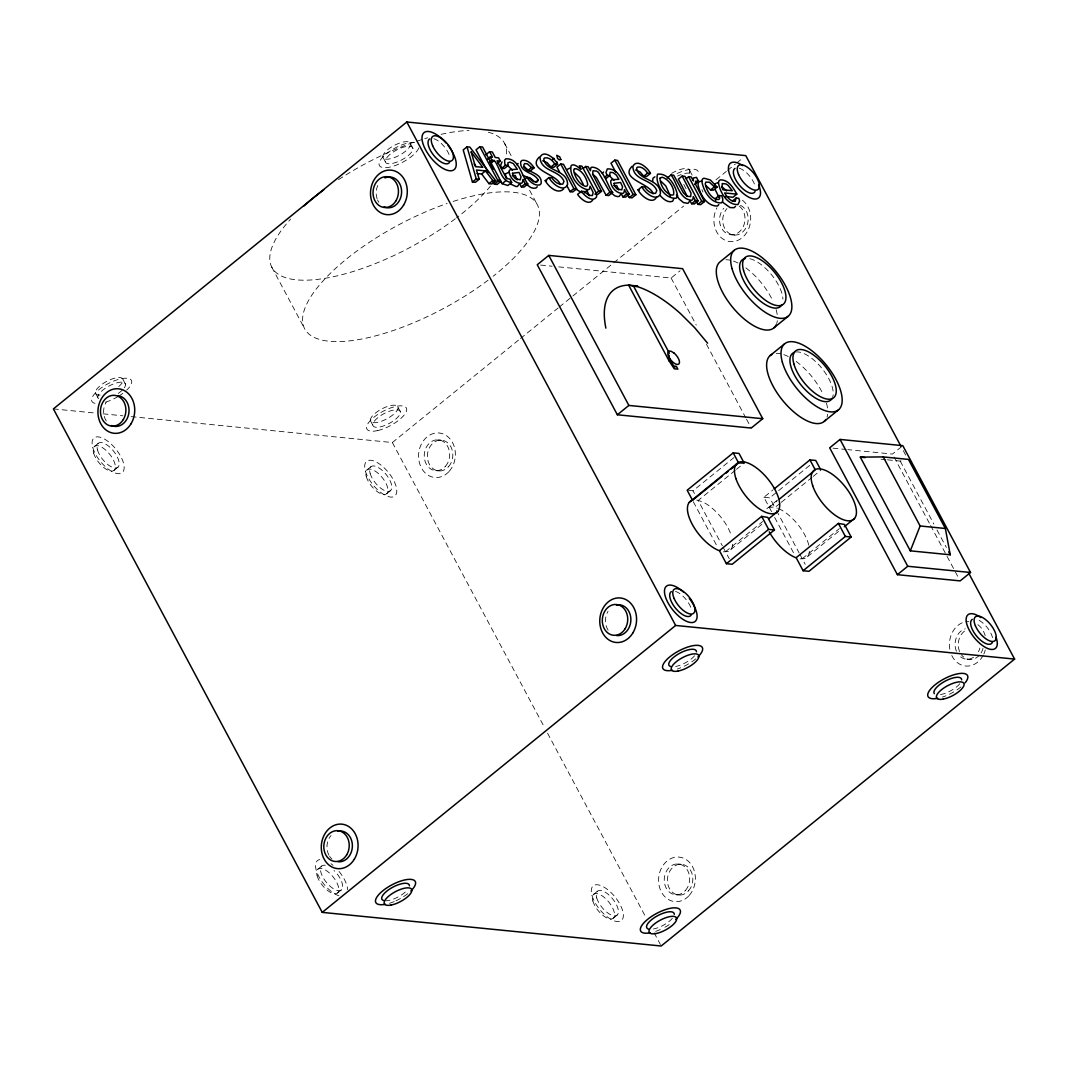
<?xml version="1.0" encoding="UTF-8"?>
<svg xmlns="http://www.w3.org/2000/svg" width="1068" height="1068" viewBox="0 0 1068 1068"><rect width="100%" height="100%" fill="white"/><g stroke="black" fill="none" stroke-linecap="round" stroke-linejoin="round"><path stroke-width="0.75" stroke-dasharray="5 3.75" d="M94.451 446.464L98.323 443.327M114.062 470.334L117.934 467.197M131.11 416.613L392.356 442.539L519.222 339.544M520.516 338.489L558.057 308.011M559.352 306.957L612.431 263.876M613.726 262.821L683.627 206.071M716.001 179.798L726.36 171.387M727.642 170.333L735.411 164.031M736.706 162.977L743.181 157.73M367.045 469.867L370.916 466.729M386.656 493.736L390.528 490.599M558.738 266.88L671.118 278.027L680.062 270.765M688.62 490.372L692.985 490.813L733.916 457.585M735.238 470.374L698.152 500.478L722.369 545.855M736.519 469.333L744.196 463.098M771.563 511.652L763.9 497.274L772.845 490.012M763.9 497.274L769.721 497.848L777.397 491.627M778.665 490.586L810.652 464.633M317.904 869.152L321.775 866.014M777.517 500.051L766.09 509.329A31.519 13.937 50.9 0 1 769.16 507.34L773.432 507.1L777.37 508.261M769.267 507.327L776.943 501.106M780 503.375L774.887 507.527L769.721 497.848M781.282 502.334L811.974 477.409M813.255 476.381L820.932 470.147M725.506 551.715L762.619 521.571M730.766 549.593L762.512 523.814M337.528 893.022L341.4 889.871A15.446 6.835 50.9 0 0 334.044 870.54M901.512 446.718L892.447 454.074L847.845 449.641M802.242 558.751L839.355 528.62M807.488 556.642L839.248 530.863M593.648 894.357L597.519 891.206M613.259 918.213L617.13 915.076M887.455 459.827L900.231 461.096L902.981 460.535M723.423 551.822L727.695 551.582A31.519 13.937 50.9 0 0 732.675 542.811M800.159 558.871L804.431 558.631A31.519 13.937 50.9 0 0 809.29 548.071M731.553 234.773L734.717 235.093M540.568 265.064L552.129 266.212M832.973 448.173L846.19 449.481M881.06 459.2L885.853 459.667M437.693 439.816L440.844 440.136M53.4 408.911L96.387 413.169M103.009 413.823L122.847 415.799M436.238 470.654L439.389 470.975M967.074 659.21L970.225 659.517M677.699 863.932L680.85 864.252M676.244 894.77L679.395 895.091M696.696 500.051L701.876 501.573A31.519 13.937 50.9 0 1 731.153 535.041M903.301 450.656L906.438 456.53M900.231 461.096L933.846 524.054M936.97 529.902L946.355 547.47M894.009 456.984L929.814 524.041M930.588 525.509L958.61 577.988M689.795 170.693L692.238 175.272A15.446 5.567 -28.1 0 0 684.561 173.55M683.734 184.377L687.271 190.985M671.118 278.027L696.256 325.086M706.455 344.216L745.731 417.748M746.519 419.23L751.231 428.054M776.449 510.451L799.104 552.904M799.892 554.359L805.219 564.331M774.647 517.406L793.844 553.384M692.985 490.813L694.454 493.576M723.156 547.323L729.23 558.684M504.63 143.486L512.44 158.117M529.608 190.278L537.418 204.896M693.292 501.733L717.883 547.777M410.499 143.833A15.446 5.567 -28.1 0 1 390.488 158.745A15.446 5.567 -28.1 0 1 388.966 148.719A15.446 5.567 -28.1 0 1 410.499 143.833L412.942 148.412A15.446 5.567 -28.1 0 1 392.931 163.311A15.446 5.567 -28.1 0 1 391.409 153.298A15.446 5.567 -28.1 0 1 412.942 148.412M382.811 157.036L385.241 161.602M398.03 407.362A15.446 5.567 -28.1 0 1 378.019 422.26A15.446 5.567 -28.1 0 1 376.497 412.248A15.446 5.567 -28.1 0 1 398.03 407.362L400.473 411.928A15.446 5.567 -28.1 0 1 380.462 426.84A15.446 5.567 -28.1 0 1 378.94 416.827A15.446 5.567 -28.1 0 1 400.473 411.928M392.356 442.539L544.4 727.295M547.537 733.169L646.287 918.12M654.123 932.791L660.398 944.539M370.329 420.552L372.772 425.131M271.766 267.133L304.54 328.543M123.087 379.714L125.53 384.293M95.399 392.904L97.842 397.483M701.903 189.65L702.984 192.08M742.394 200.237A22.361 18.37 -84.3 0 1 747.68 230.875A22.361 18.37 -84.3 0 1 722.182 238.471A22.361 18.37 -84.3 0 1 716.908 207.846M977.901 624.673A22.361 18.37 -84.3 0 1 985.177 635.634M985.27 649.971A22.361 18.37 -84.3 0 1 983.815 654.043M983.187 655.311A22.361 18.37 -84.3 0 1 951.361 654.591M949.772 649.17A22.361 18.37 -84.3 0 1 968.863 621.469M695.762 658.876A22.361 8.05 -28.1 0 1 677.299 669.035M960.946 686.911A22.361 8.05 -28.1 0 1 942.483 697.07M669.209 924.634A22.361 8.05 -28.1 0 1 661.613 928.92M660.304 929.52A22.361 8.05 -28.1 0 1 655.111 931.536M407.682 893.716A22.361 8.05 -28.1 0 1 395.44 901.032M394.132 901.592A22.361 8.05 -28.1 0 1 386.963 903.969M453.139 201.452A131.831 47.459 -28.1 0 1 537.271 204.615A131.831 47.459 -28.1 0 1 493.122 276.292M488.089 280.176A131.831 47.459 -28.1 0 1 304.687 328.81A131.831 47.459 -28.1 0 1 447.105 203.481M488.263 132.218A131.831 47.459 -28.1 0 1 506.259 156.542M490.519 186.046A131.831 47.459 -28.1 0 1 456.583 217.805M455.302 218.766A131.831 47.459 -28.1 0 1 304.473 280.203A131.831 47.459 -28.1 0 1 290.589 219.14M338.516 179.624A131.831 47.459 -28.1 0 1 423.329 139.12M424.797 138.666A131.831 47.459 -28.1 0 1 427.707 137.799M441.124 134.328A131.831 47.459 -28.1 0 1 469.066 130.47M94.972 403.344A22.361 8.05 -28.1 0 1 99.15 389.5A22.361 8.05 -28.1 0 1 126.224 378.192A22.361 8.05 -28.1 0 1 126.758 390.047M122.807 393.358A22.361 8.05 -28.1 0 1 119.322 395.747M118.107 396.495A22.361 8.05 -28.1 0 1 105.198 402.276M677.125 173.497A22.361 8.05 -28.1 0 1 698.085 174.805M418.776 147.945A22.361 8.05 -28.1 0 1 390.701 166.915A22.361 8.05 -28.1 0 1 383.279 156.582A22.361 8.05 -28.1 0 1 414.784 142.391M433.848 138.72A15.446 6.835 50.9 0 1 449.895 157.17M739.203 168.183A15.446 6.835 50.9 0 1 755.25 186.646M675.523 591.418A15.446 6.835 50.9 0 1 691.557 609.868M979.156 620.361A15.446 6.835 50.9 0 1 992.492 637.623M778.612 508.622A31.519 13.937 50.9 0 1 808.77 545.187M725.933 259.804A42.6 18.837 50.9 0 1 730.686 260.285M733.476 261.099A42.6 18.837 50.9 0 1 737.948 262.995M745.824 267.881A42.6 18.837 50.9 0 1 772.818 300.842M776.129 309.6A42.6 18.837 50.9 0 1 777.437 317.37M777.317 320.707A42.6 18.837 50.9 0 1 776.676 323.604M776.249 353.348A42.6 18.837 50.9 0 1 781.002 353.828M783.792 354.629A42.6 18.837 50.9 0 1 788.264 356.538M796.141 361.425A42.6 18.837 50.9 0 1 823.134 394.372M826.445 403.143A42.6 18.837 50.9 0 1 827.486 407.963M827.633 414.237A42.6 18.837 50.9 0 1 826.992 417.147M749.789 258.723A30.171 13.337 50.9 0 1 782.911 299.147M795.753 352.013A30.171 13.337 50.9 0 1 821.746 368.153A30.171 13.337 50.9 0 1 832.68 397.096M740.471 205.283A15.446 12.682 -84.3 0 1 746.278 227.244A15.446 12.682 -84.3 0 1 727.281 231.863A15.446 12.682 -84.3 0 1 726.974 208.567M739.27 206.151A15.446 12.682 -84.3 0 1 742.273 228.432A15.446 12.682 -84.3 0 1 723.57 230.982A15.446 12.682 -84.3 0 1 723.824 208.247M979.877 648.062A15.446 12.682 -84.3 0 1 978.435 651.747M973.522 657.287A15.446 12.682 -84.3 0 1 958.303 654.497M956.434 651.253A15.446 12.682 -84.3 0 1 965.218 628.825M983.027 648.369A15.446 12.682 -84.3 0 1 980.21 654.23M979.409 655.205A15.446 12.682 -84.3 0 1 961.454 654.804M959.598 651.56A15.446 12.682 -84.3 0 1 965.232 630.601M338.93 895.798A22.361 9.892 50.9 0 1 318.811 876.508A22.361 9.892 50.9 0 1 319.813 859.58M330.973 863.705A22.361 9.892 50.9 0 1 333.069 865.36M339.063 871.475A22.361 9.892 50.9 0 1 347.621 889.657M341.4 889.871A15.446 6.835 50.9 0 1 324.058 879.178A15.446 6.835 50.9 0 1 325.673 865.374M106.279 420.966A15.446 12.682 -84.3 0 1 106.186 402.195M378.846 202.306A15.446 12.682 -84.3 0 1 377.645 200.103M377.178 198.915A15.446 12.682 -84.3 0 1 378.139 184.684M331.988 859.032A15.446 12.682 -84.3 0 1 329.625 856.322M328.984 855.254A15.446 12.682 -84.3 0 1 331.027 835.496M608.119 630.12A15.446 12.682 -84.3 0 1 608.026 611.363M98.536 398.751A15.446 5.567 -28.1 0 1 112.621 384.293A15.446 5.567 -28.1 0 1 124.115 388.058M122.099 390.314A15.446 5.567 -28.1 0 1 116.118 394.76M100.072 395.067A15.446 5.567 -28.1 0 1 99.377 386.376A15.446 5.567 -28.1 0 1 119.563 377.551A15.446 5.567 -28.1 0 1 117.907 387.27M671.518 173.417A15.446 5.567 -28.1 0 1 686.404 168.53A15.446 5.567 -28.1 0 1 688.379 174.471M677.512 176.087A15.446 5.567 -28.1 0 1 681.13 174.565M694.574 655.765A15.446 5.567 -28.1 0 1 675.603 666.499M959.758 683.8A15.446 5.567 -28.1 0 1 937.918 694.827M672.386 918.28A15.446 5.567 -28.1 0 1 653.416 929M405.306 892.047A15.446 5.567 -28.1 0 1 385.681 900.805M449.214 471.308A22.361 18.37 -84.3 0 0 442.739 433.782A22.361 18.37 -84.3 0 0 418.936 460.615A22.361 18.37 -84.3 0 0 449.214 471.308M689.22 895.425A22.361 18.37 -84.3 0 0 682.746 857.898A22.361 18.37 -84.3 0 0 658.943 884.731A22.361 18.37 -84.3 0 0 689.22 895.425M377.712 430.551A22.361 8.05 -28.1 0 0 406.668 408.977A22.361 8.05 -28.1 0 0 375.495 416.053A22.361 8.05 -28.1 0 0 377.712 430.551M445.423 466.342A15.446 12.682 -84.3 0 0 440.95 440.416A15.446 12.682 -84.3 0 0 424.503 458.946A15.446 12.682 -84.3 0 0 445.423 466.342M448.573 466.649A15.446 12.682 -84.3 0 0 444.114 440.724A15.446 12.682 -84.3 0 0 427.667 459.267A15.446 12.682 -84.3 0 0 448.573 466.649M685.429 890.458A15.446 12.682 -84.3 0 0 680.957 864.533A15.446 12.682 -84.3 0 0 664.51 883.062A15.446 12.682 -84.3 0 0 685.429 890.458M688.58 890.765A15.446 12.682 -84.3 0 0 684.121 864.84A15.446 12.682 -84.3 0 0 667.674 883.383A15.446 12.682 -84.3 0 0 688.58 890.765M370.129 473.378A15.446 6.835 50.9 0 0 388.859 491.347A15.446 6.835 50.9 0 0 383.185 471.255A15.446 6.835 50.9 0 0 370.129 473.378M366.271 476.528A15.446 6.835 50.9 0 0 384.987 494.484A15.446 6.835 50.9 0 0 379.314 474.392A15.446 6.835 50.9 0 0 366.271 476.528M365.403 471.028A22.361 9.892 50.9 0 0 392.503 497.021A22.361 9.892 50.9 0 0 384.28 467.944A22.361 9.892 50.9 0 0 365.403 471.028M97.535 449.988A15.446 6.835 50.9 0 0 116.265 467.944A15.446 6.835 50.9 0 0 110.578 447.852A15.446 6.835 50.9 0 0 97.535 449.988M93.664 453.126A15.446 6.835 50.9 0 0 112.394 471.081A15.446 6.835 50.9 0 0 106.707 450.99A15.446 6.835 50.9 0 0 93.664 453.126M92.796 447.625A22.361 9.892 50.9 0 0 119.896 473.618A22.361 9.892 50.9 0 0 111.673 444.542A22.361 9.892 50.9 0 0 92.796 447.625M596.732 897.868A15.446 6.835 50.9 0 0 615.462 915.823A15.446 6.835 50.9 0 0 609.775 895.732A15.446 6.835 50.9 0 0 596.732 897.868M592.86 901.005A15.446 6.835 50.9 0 0 611.59 918.974A15.446 6.835 50.9 0 0 605.903 898.882A15.446 6.835 50.9 0 0 592.86 901.005M591.992 895.505A22.361 9.892 50.9 0 0 619.093 921.497A22.361 9.892 50.9 0 0 610.869 892.421A22.361 9.892 50.9 0 0 591.992 895.505M317.129 875.813A15.446 6.835 50.9 0 0 335.846 893.769A15.446 6.835 50.9 0 0 330.172 873.677A15.446 6.835 50.9 0 0 317.129 875.813"/><path stroke-width="1.5" d="M523.574 166.955L527.659 170.666L530.275 170.92L534.107 167.823C531.57 163.764 527.138 159.372 521.945 160.427L520.73 161.709C519.435 173.056 534.734 172.055 538.165 180.145L537.204 181.827L534.107 181.507L529.741 177.662L526.991 177.395L524.441 179.464M656.62 196.939C652.748 205.537 640.586 195.644 638.05 189.864L641.868 186.753L644.712 187.047C647.034 190.598 651.039 194.162 655.578 193.335L656.82 190.638C652.655 179.13 633.377 180.999 632.883 166.555C636.448 158.091 648.102 167.916 650.425 173.403L646.607 176.5L643.777 176.22L639.986 171.895L635.567 170.012M673.708 198.955L672.586 201.265C667.927 203.174 663.415 199.022 660.411 195.885M689.487 201.452L687.966 203.347L683.52 202.586L679.315 199.182L676.404 195.07M910.323 550.834L920.122 525.977L883.236 456.917L860.301 457.131L910.323 550.834L950.253 554.799L945.354 528.486L908.481 459.414L883.236 456.917M519.128 184.337L517.526 186.406L515.991 186.54L510.784 184.137M620.668 194.416L619.08 196.472L617.544 196.605L614.941 195.885L610.722 192.6M586.172 190.972L584.53 192.854M592.673 200.157C588.682 206.004 580.178 198.501 577.601 194.376L581.419 191.279L584.249 191.559L589.029 195.364L592.42 195.551L593.14 192.534L590.057 186.192L589.429 189.076L588.348 189.757C578.242 188.742 568.87 175.232 571.14 165.633C575.292 161.495 585.251 175.512 579.323 165.847L581.926 166.114L595.77 192.267A10.56 4.672 50.9 0 1 596.491 197.059C592.5 202.893 583.996 195.404 581.419 191.279M563.544 189.063C557.523 194.977 548.298 186.313 545.214 180.652L549.032 177.555L551.876 177.835C554.199 181.386 558.204 184.951 562.743 184.123L563.984 181.427C559.819 169.919 540.541 171.788 540.048 157.343C543.612 148.879 555.267 158.705 557.589 164.192L553.771 167.289L550.941 167.008L547.136 162.683L542.731 160.801M566.654 169.665L569.818 168.17M718.817 204.522L717.549 206.004C706.696 206.511 699.38 193.642 698.018 184.137A12.189 5.393 50.9 0 1 700.248 181.32L701.796 181.266M501.973 161.935L500.625 165.527L501.64 168.343L504.27 168.597L508.088 165.5L507.874 162.857L509.823 162.082L513.361 163.591L517.339 169.265L510.384 169.585L509.142 170.787C508.995 176.874 515.043 183.683 521.344 183.296L522.412 182.535L522.933 179.491L525.202 183.749L527.806 184.016C521.851 176.22 519.061 157.93 505.791 158.838L504.59 160.213L504.804 163.751L505.471 165.233L508.088 165.5M602.312 173.39L603.527 172.015M516.912 164.819L518.127 163.537M735.465 206.378L734.116 207.699L730.045 207.579L722.489 202.106M537.284 186.753L535.936 188.035L533.533 188.275L530.769 187.541L526.19 184.243M900.951 446.264L745.771 155.621L406.815 121.992L53.4 408.911L322.229 912.379L661.185 946.008L1014.6 659.089L968.356 572.488M467.036 146.837L463.218 149.934L472.416 182.001L475.394 182.294L479.212 179.197L476.461 169.999L485.486 170.893L492.789 180.545L495.766 180.839L469.84 147.117L467.036 146.837L476.248 178.903L472.416 182.001M493.029 181.694L494.351 184.177L497.087 184.444L500.905 181.346L482.576 147.01L479.839 146.743L476.021 149.84L488.129 172.535M485.766 154.807L489.585 151.709L492.321 151.976L495.285 157.517L498.582 157.837L500.331 161.121L497.795 163.19M487.649 159.079L490.185 157.009L492.548 157.25L489.585 151.709M489.398 162.363L491.947 160.293L494.297 160.52C499.931 166.808 500.945 182.147 511.679 182.388L509.89 179.037L507.727 178.743L505.818 177.021L497.034 160.801L500.331 161.121M494.297 160.52L490.479 163.631L493.376 169.051M477.156 173.55L481.668 174.004L485.486 170.893M501.64 168.343L505.471 165.233M481.668 174.004L488.97 183.643L492.789 180.545M495.766 180.839L491.947 183.936L488.97 183.643M494.351 184.177L498.169 181.079L500.905 181.346M499.063 179.558L502.12 183.683L505.938 180.585M511.679 182.388L507.861 185.498L502.12 183.683M527.659 170.666L531.477 167.556L534.107 167.823M519.876 184.016L521.384 186.86L525.202 183.749M527.806 184.016L523.987 187.114L521.384 186.86M550.941 167.008L554.759 163.911L557.589 164.192M535.615 182.214L538.165 180.145M566.761 185.512L570.058 191.679L572.795 191.96L576.613 188.849L563.49 164.285L560.753 164.005L556.935 167.115L559.579 172.055M583.088 168.544L585.638 166.475L588.214 166.742L590.404 170.733L590.831 167.783L591.872 167.129C604.341 167.729 606.49 184.697 612.658 192.427L608.84 195.537L606.103 195.257L596.398 177.515L592.753 174.177M570.058 191.679L573.876 188.582L576.613 188.849M627.984 195.084L629.319 197.567L632.056 197.834L635.874 194.736L617.544 160.4L614.808 160.133L610.989 163.23L615.729 172.108M604.461 177.381L607.011 175.312L609.641 175.579L610.148 172.282L613.192 172.629L616.45 175.232L618.879 179.344L611.924 179.664L610.682 180.866C610.549 186.94 616.583 193.762 622.898 193.375L623.966 192.614L624.473 189.57L626.756 193.829L629.346 194.082C623.405 186.299 620.601 168.01 607.345 168.918L605.983 172.495L607.011 175.312M609.641 175.579L605.823 178.676L605.423 177.154M601.498 191.319L598.761 191.052L594.943 194.149L597.679 194.429L601.498 191.319L592.647 174.231L592.994 170.787L596.571 171.067L598.44 172.389L609.921 192.16L612.658 192.427M606.103 195.257L609.921 192.16M643.777 176.22L647.595 173.123L650.425 173.403M548.765 255.399L537.257 264.744L617.357 414.771L751.231 428.054L762.726 418.709L682.626 268.682L548.765 255.399L628.865 405.426L762.726 418.709M621.416 194.082L622.938 196.926L626.756 193.829M629.346 194.082L625.528 197.193L622.938 196.926M629.319 197.567L633.137 194.469L635.874 194.736M667.206 178.049L671.024 174.952L673.761 175.219L683.48 192.988L687.125 196.312L690.689 196.592L691.036 193.148L682.185 176.06L678.367 179.157L687.218 196.258M686.083 178.77L688.633 176.701L691.21 176.954L693.399 180.946L693.252 178.022L696.456 177.381L698.539 181.28L694.721 184.39M690.195 201.038L691.637 203.748L695.455 200.651L698.045 200.904L684.922 176.327L682.185 176.06M705.588 185.311L710.607 189.93L714.425 186.833L717.109 187.1L710.354 179.971L704.066 178.222A12.189 5.393 50.9 0 0 701.836 181.039C703.198 190.545 710.514 203.414 721.367 202.893L722.635 201.425L722.782 198.982L721.794 195.818L719.098 195.551L715.28 198.648A6.648 2.937 50.9 0 1 715.774 200.544M698.045 200.904L694.227 204.001L691.637 203.748M717.109 187.1L713.29 190.197L710.607 189.93M696.603 201.892L697.925 204.375L701.743 201.278L704.48 201.545L695.361 184.016L695.642 181.159L698.539 181.28M704.48 201.545L700.661 204.642L697.925 204.375M734.597 201.358L732.301 201.131L736.119 198.034L738.829 198.301L739.603 201.118L737.935 204.589C727.081 204.963 719.912 192.187 718.47 182.708A11.922 5.273 50.9 0 1 720.646 179.865C728.63 179.798 733.409 187.981 736.8 194.149L732.982 197.246L725.372 196.499M734.277 250.299L719.885 261.98A42.6 18.837 50.9 0 0 735.238 310.307A42.6 18.837 50.9 0 0 776.169 324.859M617.357 414.771L628.865 405.426M773.873 327.889L788.264 316.208M770.202 355.51L784.593 343.843M730.899 469.146L738.575 462.911L744.196 463.098L739.029 453.433L733.209 452.859L687.165 490.225L692.531 500.291L721.941 476.408M689.354 502.28L736.359 464.126M725.786 473.298L728.336 471.215M824.189 421.419L838.58 409.752M774.126 488.97L809.945 459.894L815.765 460.468L820.184 468.759M840.035 439.429L829.676 447.839L897.387 574.677L960.172 580.899L970.532 572.488L902.807 445.663L840.035 439.429L907.747 566.267L970.532 572.488M779.493 499.023L814.03 470.988M719.418 550.647L761.658 516.365L767.745 517.419L774.447 529.968L732.207 564.264L726.387 563.69L719.418 550.647L718.243 550.3A31.519 13.937 50.9 0 1 691.797 523.467A31.519 13.937 50.9 0 1 692.424 500.291L692.531 500.291M768.867 518.661L777.758 511.439M726.387 563.69L768.626 529.394L774.447 529.968M322.229 912.379L675.644 625.461L1014.6 659.089M796.154 557.696L838.393 523.4L844.481 524.455L851.183 537.017L808.943 571.313L803.123 570.726L796.154 557.696L794.966 557.349A31.519 13.937 50.9 0 1 769.254 531.851M844.334 526.738L854.493 518.487M803.123 570.726L845.362 536.443L851.183 537.017M897.387 574.677L907.747 566.267M654.898 176.821L652.948 178.236L652.655 181.36M539.247 157.116C526.444 169.785 558.07 174.484 560.166 184.524M632.082 166.328C619.28 178.997 650.906 183.696 653.002 193.735M508.995 172.308L505.324 173.884L506.406 178.743M670.704 360.557L668.995 360.73L628.625 285.129L638.223 286.905A97.602 43.161 50.9 0 1 680.636 313.738L694.654 327.676L707.59 343.215M716.828 182.962L718.364 182.908M512.386 175.499L515.203 175.512L517.206 179.878M613.94 185.565L616.743 185.592L618.759 189.957M736.8 194.149L724.638 192.948C726.867 196.739 730.218 201.692 735.211 201.265L736.119 198.034M545.214 180.652L546.629 180.786M638.05 189.864L639.478 189.997M476.248 178.903L479.212 179.197M860.301 457.131L865.093 457.611M920.122 525.977L945.354 528.486M554.265 158.518L552.944 158.384L552.73 159.639M669.649 360.971L668.995 360.73L674.242 368.794L677.886 369.154L676.351 366.284M528.179 177.675L523.307 175.512M581.339 192.6L575.972 189.049M529.368 178.142L533.8 181.787M609.374 175.726L613.966 180.385M507.821 165.66L512.426 170.319M660.785 181.106L665.831 185.979L670.384 196.258M722.248 187.047L726.587 190.945M674.362 353.321L671.358 351.385A8.157 3.605 50.9 0 0 669.329 357.873A8.157 3.605 50.9 0 0 678.834 364.028A8.157 3.605 50.9 0 0 674.362 353.321L674.282 353.161M574.504 172.562L579.617 177.515L583.448 184.671M669.169 355.23C666.245 354.002 676.137 371.49 675.19 366.017M714.425 186.833L709.406 182.214L705.828 182.121L705.227 183.789C706.602 190.344 711.048 199.316 718.59 199.529A6.648 2.937 50.9 0 0 719.098 195.551M474.125 164.031L476.061 166.595M531.477 167.556L527.392 163.858L524.562 163.564L523.734 165.26C527.205 173.283 542.718 172.335 541.102 183.643L539.754 184.938C534.347 186.032 529.688 181.6 526.991 177.395M647.595 173.123C645.486 169.785 641.868 166.261 637.583 167.089L636.595 168.063C638.29 181.106 660.571 178.489 660.438 193.842C656.566 202.439 644.404 192.547 641.868 186.753M554.759 163.911C552.65 160.574 549.032 157.049 544.747 157.877L543.759 158.852C545.441 171.895 567.735 169.278 567.589 184.631C563.73 193.228 551.569 183.336 549.032 177.555M719.018 197.473L715.226 189.663M948.691 551.862L950.253 554.799M688.633 176.701L701.743 201.278M695.455 200.651L693.292 196.592L692.825 199.582L691.784 200.237C679.315 199.649 677.179 182.668 671.024 174.952M809.945 459.894L815.311 469.947M838.393 523.4L845.362 536.443M614.808 160.133L633.137 194.469M585.638 166.475L598.761 191.052M733.209 452.859L738.575 462.911M761.658 516.365L768.626 529.394M586.933 190.585L589.322 195.631M669.396 353.268L633.417 285.864L637.609 286.024L628.625 285.129A103.863 45.937 50.9 0 0 605.876 328.143M560.753 164.005L573.876 188.582M490.185 157.009L491.947 160.293M479.839 146.743L498.169 181.079M406.815 121.992L675.644 625.461M556.962 161.882L557.015 162.656M672.466 670.29A22.361 8.05 -28.1 0 1 665.871 660.558A22.361 8.05 -28.1 0 1 694.667 645.446A22.361 8.05 -28.1 0 1 697.911 656.94M937.651 698.325A22.361 8.05 -28.1 0 1 930.428 689.314A22.361 8.05 -28.1 0 1 957.903 673.774A22.361 8.05 -28.1 0 1 965.125 682.799M650.279 932.805A22.361 8.05 -28.1 0 1 643.684 923.059A22.361 8.05 -28.1 0 1 672.48 907.96A22.361 8.05 -28.1 0 1 675.724 919.455M385.414 904.302A22.361 8.05 -28.1 0 1 378.806 894.57A22.361 8.05 -28.1 0 1 407.602 879.458A22.361 8.05 -28.1 0 1 410.86 890.952M303.739 206.137A131.831 47.459 -28.1 0 1 323.684 189.917M449.735 161.962A15.446 6.835 50.9 0 1 434.569 156.328A15.446 6.835 50.9 0 1 429.683 138.907M755.076 191.439A15.446 6.835 50.9 0 1 739.91 185.792A15.446 6.835 50.9 0 1 735.024 168.384M691.396 614.661A15.446 6.835 50.9 0 1 676.231 609.027A15.446 6.835 50.9 0 1 671.345 591.605M992.332 642.429A15.446 6.835 50.9 0 1 977.167 636.782A15.446 6.835 50.9 0 1 972.28 619.36M996.03 637.222A21.72 9.612 50.9 0 1 986.178 647.809A21.72 9.612 50.9 0 1 966.353 622.163A21.72 9.612 50.9 0 1 980.811 617.531M689.341 598.44A22.735 10.053 50.9 0 1 690.315 622.47A22.735 10.053 50.9 0 1 664.897 594.903A22.735 10.053 50.9 0 1 683.386 591.979M448.106 145.488A23.843 10.546 50.9 0 1 447.879 170.439A23.843 10.546 50.9 0 1 422.02 138.907A23.843 10.546 50.9 0 1 446.13 143.072M758.587 184.844A22.361 9.892 50.9 0 1 750.15 197.82A22.361 9.892 50.9 0 1 728.843 171.828A22.361 9.892 50.9 0 1 742.834 165.647M825.844 419.55A42.6 18.837 50.9 0 1 782.844 400.674A42.6 18.837 50.9 0 1 772.311 354.202M781.856 304.727A30.171 13.337 50.9 0 1 750.27 290.87A30.171 13.337 50.9 0 1 745.437 258.483M832.172 398.271A30.171 13.337 50.9 0 1 801.414 385.441A30.171 13.337 50.9 0 1 794.525 352.306M117.921 395.681A15.446 12.682 -84.3 0 1 128.627 414.371A15.446 12.682 -84.3 0 1 111.513 425.531M385.001 177.902A15.446 12.682 -84.3 0 1 401.608 192.387A15.446 12.682 -84.3 0 1 384.093 206.885M337.942 831.211A15.446 12.682 -84.3 0 1 352.387 845.722A15.446 12.682 -84.3 0 1 338.075 861.756M616.436 605.022A15.446 12.682 -84.3 0 1 630.881 619.52A15.446 12.682 -84.3 0 1 616.57 635.567M670.544 666.485A15.446 5.567 -28.1 0 1 679.061 653.616A15.446 5.567 -28.1 0 1 696.47 651.827M934.353 693.639A15.446 5.567 -28.1 0 1 946.034 680.69A15.446 5.567 -28.1 0 1 961.654 679.862M648.356 929A15.446 5.567 -28.1 0 1 656.873 916.117A15.446 5.567 -28.1 0 1 674.282 914.328M383.492 900.498A15.446 5.567 -28.1 0 1 392.009 887.628A15.446 5.567 -28.1 0 1 409.418 885.839M714.652 185.805A11.922 5.273 50.9 0 1 715.707 183.456M512.52 173.256L513.04 175.94L515.457 178.77L520.223 179.798L521.024 176.781L519.021 172.415L512.52 173.256M614.06 183.322L614.581 186.019L616.997 188.849L621.763 189.877L622.577 186.86L620.561 182.481L614.06 183.322M659.917 178.249C660.278 185.044 664.883 193.068 671.772 195.164L673.561 194.776C674.869 188.021 668.928 179.331 662.173 177.208L659.917 178.249M677.526 195.858L676.404 198.167C665.551 199.649 654.55 183.936 657.541 174.204C668.461 172.669 676.191 186.419 677.526 195.858M574.304 169.064L573.716 170.72C574.985 177.128 578.949 184.23 585.438 186.379L587.133 185.979L587.747 184.297C586.559 177.849 582.461 170.813 575.972 168.651L574.304 169.064M560.834 159.559L559.245 159.933L557.576 158.464L556.762 155.287L559.752 156.862L560.834 159.559M722.422 183.589L721.875 186.993L722.943 189.77L732.261 190.705L728.283 185.538L726.066 183.95L722.422 183.589M471.148 151.963L475.434 166.595L482.789 167.329L471.148 151.963M130.99 423.836A22.361 18.37 -84.3 0 0 118.628 388.805A22.361 18.37 -84.3 0 0 99.351 420.485A22.361 18.37 -84.3 0 0 130.99 423.836M403.557 205.189A22.361 18.37 -84.3 0 0 391.208 170.159A22.361 18.37 -84.3 0 0 371.931 201.839A22.361 18.37 -84.3 0 0 403.557 205.189M354.336 859.193A22.361 18.37 -84.3 0 0 341.974 824.162A22.361 18.37 -84.3 0 0 322.71 855.842A22.361 18.37 -84.3 0 0 354.336 859.193M632.83 633.004A22.361 18.37 -84.3 0 0 620.468 597.973A22.361 18.37 -84.3 0 0 601.191 629.653A22.361 18.37 -84.3 0 0 632.83 633.004M738.562 174.498A15.446 6.835 50.9 0 0 757.759 189.65A15.446 6.835 50.9 0 0 748.655 168.183A15.446 6.835 50.9 0 0 738.562 174.498M432.58 145.542A15.446 6.835 50.9 0 0 451.777 160.694A15.446 6.835 50.9 0 0 442.673 139.227A15.446 6.835 50.9 0 0 432.58 145.542M975.404 625.821A15.446 6.835 50.9 0 0 994.602 640.974A15.446 6.835 50.9 0 0 985.497 619.507A15.446 6.835 50.9 0 0 975.404 625.821M674.068 598.387A15.446 6.835 50.9 0 0 693.265 613.539A15.446 6.835 50.9 0 0 684.161 592.072A15.446 6.835 50.9 0 0 674.068 598.387M812.695 485.726A31.519 13.937 50.9 0 0 851.423 520.476A31.519 13.937 50.9 0 0 837.259 478.277A31.519 13.937 50.9 0 0 812.695 485.726M735.959 478.691A31.519 13.937 50.9 0 0 774.687 513.428A31.519 13.937 50.9 0 0 760.523 471.228A31.519 13.937 50.9 0 0 735.959 478.691M732.021 268.589A42.6 18.837 50.9 0 0 783.632 318.237A42.6 18.837 50.9 0 0 768.146 262.928A42.6 18.837 50.9 0 0 732.021 268.589M743.555 270.431A30.171 13.337 50.9 0 0 780.094 305.595A30.171 13.337 50.9 0 0 769.147 266.426A30.171 13.337 50.9 0 0 743.555 270.431M793.884 363.974A30.171 13.337 50.9 0 0 830.423 399.138A30.171 13.337 50.9 0 0 819.463 359.969A30.171 13.337 50.9 0 0 793.884 363.974M782.337 362.119A42.6 18.837 50.9 0 0 833.948 411.781A42.6 18.837 50.9 0 0 818.462 356.472A42.6 18.837 50.9 0 0 782.337 362.119M123.301 419.564A15.446 12.682 -84.3 0 0 114.757 395.36A15.446 12.682 -84.3 0 0 101.447 417.254A15.446 12.682 -84.3 0 0 123.301 419.564M395.868 200.917A15.446 12.682 -84.3 0 0 387.337 176.714A15.446 12.682 -84.3 0 0 374.014 198.608A15.446 12.682 -84.3 0 0 395.868 200.917M346.646 854.921A15.446 12.682 -84.3 0 0 338.115 830.717A15.446 12.682 -84.3 0 0 324.792 852.611A15.446 12.682 -84.3 0 0 346.646 854.921M625.14 628.732A15.446 12.682 -84.3 0 0 616.596 604.528A15.446 12.682 -84.3 0 0 603.286 626.422A15.446 12.682 -84.3 0 0 625.14 628.732M678.046 671.078A15.446 5.567 -28.1 0 0 698.913 656.406A15.446 5.567 -28.1 0 0 678.153 660.304A15.446 5.567 -28.1 0 0 678.046 671.078M943.218 699.113A15.446 5.567 -28.1 0 0 964.097 684.441A15.446 5.567 -28.1 0 0 943.338 688.339A15.446 5.567 -28.1 0 0 943.218 699.113M655.859 933.579A15.446 5.567 -28.1 0 0 676.725 918.907A15.446 5.567 -28.1 0 0 655.966 922.805A15.446 5.567 -28.1 0 0 655.859 933.579M390.981 905.09A15.446 5.567 -28.1 0 0 411.861 890.418A15.446 5.567 -28.1 0 0 391.102 894.316A15.446 5.567 -28.1 0 0 390.981 905.09"/></g></svg>
